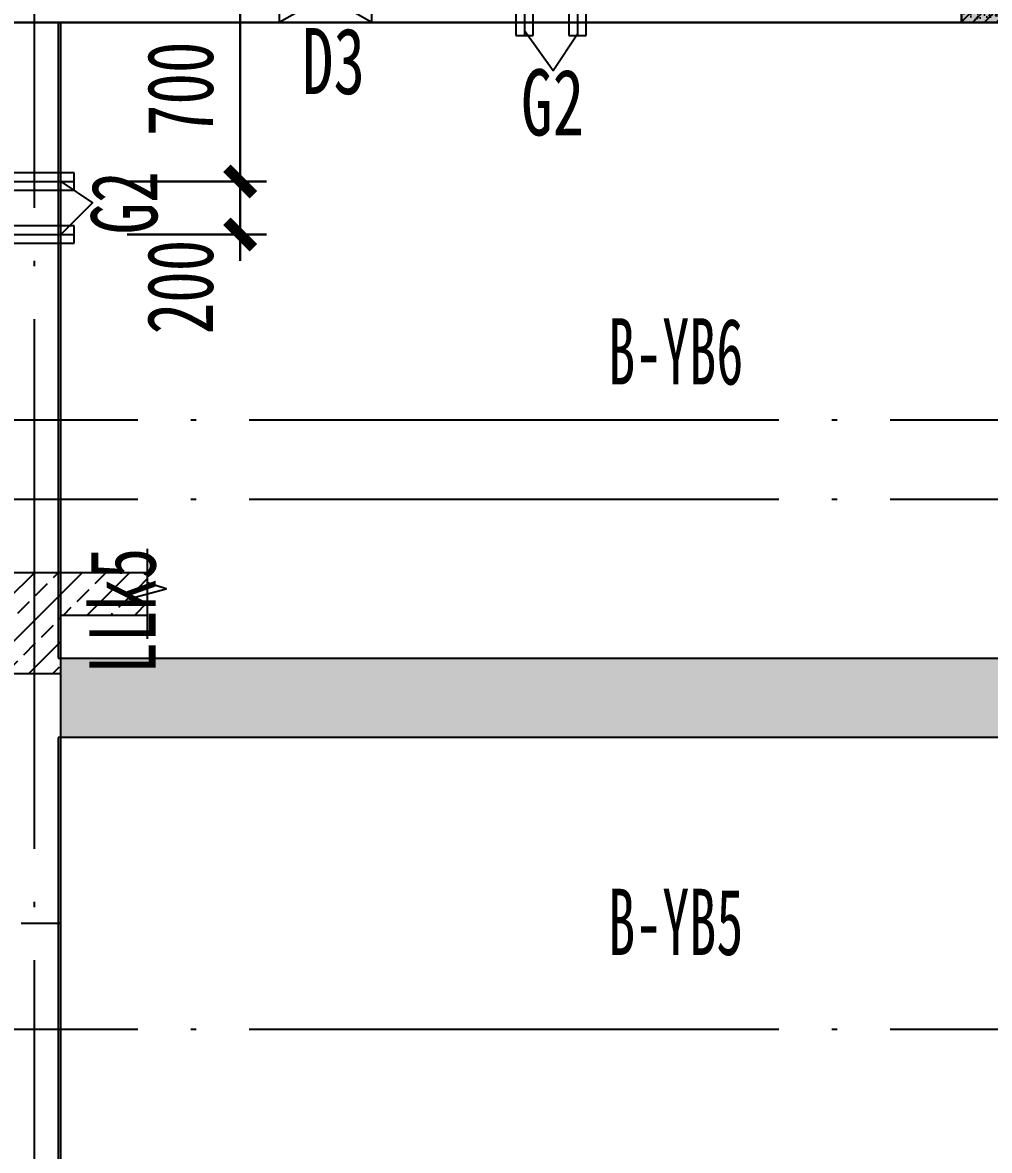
# Model space of a CAD drawing. Extents: x -3200781797 to -8106663, y 494714 to 1244925.
# Drawn here: x -8167295 to -8163645, y 845266 to 849525 of the extents above; entities that cross this region are included whole.
import ezdxf
from ezdxf.enums import TextEntityAlignment as Align
from ezdxf.xclip import XClip

# ---------------------------------------------------------------- set-up
doc = ezdxf.new("R2010")
doc.units = 0
doc.header["$LTSCALE"] = 1000
doc.header["$MEASUREMENT"] = 0
doc.header["$XCLIPFRAME"] = 0
for name, pattern in [('125-墙体$0$CENTER2', [1.125, 0.75, -0.125, 0.125, -0.125]), ('125-墙体$0$CONTINOUS', [0]), ('3#-轴线$0$DOTE', [2.4200000000000004, 2, -0.2, 0.02, -0.2]), ('3#4#5#$0$DASH', [0.35, 0.25, -0.1]), ('3#4#5#模板$0$DASH', [0.35, 0.25, -0.1]), ('DASH', [0.35, 0.25, -0.1])]:
    doc.linetypes.add(name, pattern=pattern)
doc.layers.get('Defpoints').update_dxf_attribs({"color": 30, "linetype": 'DASH'})
for name, color, linetype in [('125-墙体$0$DUCT-排烟中心线', 5, '125-墙体$0$CENTER2'), ('125-墙体$0$DUCT-排烟管', 2, 'Continuous'), ('125-墙体$0$DUCT-送风中心线', 5, '125-墙体$0$CENTER2'), ('125-墙体$0$DUCT-送风管', 4, 'Continuous'), ('125-墙体$0$S-WALL', 40, 'Continuous'), ('125-墙体$0$S-WALL-BEAM', 120, 'Continuous'), ('125-墙体$0$S-WALL-COLU', 252, '125-墙体$0$CONTINOUS'), ('125-墙体$0$S-WALL-COLU-HATC', 16, 'Continuous'), ('125-墙体$0$S-WALL-HATC', 253, 'Continuous'), ('125-墙体$0$提结构条件', 7, 'Continuous'), ('125-墙体$0$暖-首层和标准层暖通套管_TZ$0$H-暖洞-剪力墙', 6, 'Continuous'), ('125-墙体$0$暖-首层和标准层暖通套管_TZ$0$H-暖洞-穿梁', 3, 'Continuous'), ('3#-轴线$0$A-ANNO-DOTE', 10, '3#-轴线$0$DOTE'), ('3#4#5#$0$PC-SLAB', 6, '3#4#5#$0$DASH'), ('3#4#5#$0$S-ANNO-TEXT', 7, 'Continuous'), ('3#4#5#$0$S-PC-SLAB', 6, 'Continuous'), ('3#4#5#$0$S-WALL-HATC', 253, 'Continuous'), ('3#4#5#模板$0$S-SLAB-TEXT', 120, 'Continuous'), ('3#4#5#模板$0$南北楼-结构布置-地上 -新修改$0$S-ANNO-THIN', 3, 'Continuous'), ('3#4#5#模板$0$南北楼-结构布置-地上 -新修改$0$S-SLAB-HATC', 200, 'Continuous'), ('DIM', 3, 'Continuous'), ('S-PC-FQ-WYQ', 4, 'Continuous'), ('S-WALL-BEAM-TEXT', 2, 'Continuous')]:
    doc.layers.add(name, color=color, linetype=linetype)
doc.layers.add('设备条件', color=5, linetype='Continuous', lineweight=30)
doc.styles.add('3#4#5#$0$外部参照 1$0$宋体', font='', dxfattribs={"width": 0.8})
doc.styles.add('TSSD_Dimension', font='', dxfattribs={"width": 0.7})
doc.styles.add('楷体GB312', font='', dxfattribs={"width": 0.8})
doc.styles.get('3#4#5#$0$外部参照 1$0$宋体').set_extended_font_data('SimSun')
doc.styles.get('TSSD_Dimension').set_extended_font_data('KaiTi_GB2312')
doc.styles.get('楷体GB312').set_extended_font_data('楷体_GB2312')
doc.dimstyles.new('TSSD_100_100', dxfattribs={"dimtxt": 250, "dimasz": 100, "dimexe": 100, "dimexo": 250, "dimgap": 100, "dimtad": 1, "dimdec": 0, "dimzin": 0, "dimdsep": 46, "dimtxsty": 'TSSD_Dimension', "dimblk": 'ARCHTICK', "dimcen": 0, "dimdle": 100, "dimclrt": 7, "dimadec": 0, "dimazin": 0, "dimtfac": 1, "dimtdec": 0, "dimtix": 1, "dimtmove": 2, "dimatfit": 3, "dimfxl": 1, "dimtolj": 1, "dimtzin": 0, "dimarcsym": 0})

# ---------------------------------------------------------------- blocks, each defined once
blk = doc.blocks.new('ll-2f')
at = {"layer": 'S-WALL-BEAM-TEXT', "style": '楷体GB312', "width": 0.7}
blk.add_text('LLk5', height=250, rotation=90, dxfattribs=at).set_placement((-8411066.107069131, 772210.7248813184))
blk = doc.blocks.new('_ArchTick')
at = {"color": 0, "linetype": 'ByBlock', "const_width": 0.4}
blk.add_lwpolyline([(-0.5, -0.5), (0.5, 0.5)], dxfattribs=at)
blk = doc.blocks.new('*D1272')
at = {"layer": 'Defpoints', "color": 0, "transparency": 16777216}
for p in [(-8391497.145835888, 696912.7405795972), (-8390820.98067347, 696912.7405795972), (-8391497.145835888, 696212.7398857822)]:
    blk.add_point(p, dxfattribs=at)
at = {"layer": 'DIM', "color": 0, "lineweight": -2, "transparency": 16777216}
for p, q in [((-8390820.98067347, 696112.7398857822), (-8390820.98067347, 697012.7405795972)), ((-8391247.145835888, 696912.7405795972), (-8390720.98067347, 696912.7405795972)), ((-8391247.145835888, 696212.7398857822), (-8390720.98067347, 696212.7398857822))]:
    blk.add_line(p, q, dxfattribs=at)
at = {"layer": 'DIM', "color": 0, "lineweight": -2, "transparency": 16777216, "xscale": 100, "yscale": 100, "zscale": 100}
for p, rotation in [((-8390820.98067347, 696912.7405795972), 90), ((-8390820.98067347, 696212.7398857822), 270)]:
    blk.add_blockref('_ArchTick', p, dxfattribs=dict(at, rotation=rotation))
at = {"layer": 'DIM', "color": 7, "transparency": 16777216, "insert": (-8391045.980673468, 696562.7402326919), "char_height": 250, "attachment_point": 5, "rotation": 90, "style": 'TSSD_Dimension'}
blk.add_mtext('\\A1;700', dxfattribs=at)
blk = doc.blocks.new('*D1273')
at = {"layer": 'Defpoints', "color": 0, "transparency": 16777216}
for p in [(-8391497.145835888, 696212.7398857822), (-8390820.980673466, 696212.7398857822), (-8391497.145835888, 696012.7400357999)]:
    blk.add_point(p, dxfattribs=at)
at = {"layer": 'DIM', "color": 0, "lineweight": -2, "transparency": 16777216}
for p, q in [((-8390820.980673466, 696212.7398857822), (-8390820.980673466, 696312.7398857822)), ((-8391247.145835888, 696212.7398857822), (-8390720.980673466, 696212.7398857822)), ((-8390820.980673466, 696012.7400357999), (-8390820.980673466, 696212.7398857822)), ((-8391247.145835888, 696012.7400357999), (-8390720.980673466, 696012.7400357999)), ((-8390820.980673466, 696012.7400357999), (-8390820.980673466, 695912.7400357999))]:
    blk.add_line(p, q, dxfattribs=at)
at = {"layer": 'DIM', "color": 0, "lineweight": -2, "transparency": 16777216, "xscale": 100, "yscale": 100, "zscale": 100}
for p, rotation in [((-8390820.980673466, 696212.7398857822), 270), ((-8390820.980673466, 696012.7400357999), 90)]:
    blk.add_blockref('_ArchTick', p, dxfattribs=dict(at, rotation=rotation))
at = {"layer": 'DIM', "color": 7, "transparency": 16777216, "insert": (-8391045.980673414, 695814.3391348987), "char_height": 250, "attachment_point": 5, "rotation": 90, "style": 'TSSD_Dimension'}
blk.add_mtext('\\A1;200', dxfattribs=at)
blk = doc.blocks.new('3#4#5#模板$0$A$C4139bdaf')
at = {"layer": '3#4#5#模板$0$南北楼-结构布置-地上 -新修改$0$S-SLAB-HATC'}
h = blk.add_hatch(dxfattribs=at)
h.set_pattern_fill('ANSI33', color=256, scale=20, angle=-180)
h.set_pattern_definition([(225, (-97140.40961170068, 14531.61383133399), (89.8025612106915, -89.80256121069156), []), (225, (-97230.21221170062, 14531.61383133399), (89.8025612106915, -89.80256121069156), [63.5, -31.75])])
h.paths.add_polyline_path([(3217.171776204719, 1142.927912330138), (3649.998941176338, 1142.927912330837), (3649.99894117628, 1362.927912330837), (3977.171776204661, 1362.927912330895), (3977.171776204661, 1522.927912330895), (3649.998941175523, 1522.927912329731), (3449.998941175523, 1522.927912329789), (3449.998941175523, 1302.927912329789), (3217.171776204661, 1302.927912329789)])
at = {"linetype": '3#4#5#模板$0$DASH'}
blk.add_lwpolyline([(-0.001058824476785958, 200.0004981558304), (3649.998941175523, 200.0004981558304), (3649.998941175523, 3800.00049815583), (-0.001058824476785958, 3800.00049815583)], close=True, dxfattribs=at)
at = {"layer": '3#4#5#模板$0$南北楼-结构布置-地上 -新修改$0$S-ANNO-THIN'}
blk.add_lwpolyline([(3977.17177620501, 1273.327912330918), (3977.171776204603, 1401.327912330918), (3906.771776204521, 1423.727912330651), (4047.571776204393, 1462.127912331081), (3977.171776204254, 1484.52791233093), (3977.171776203846, 1612.52791233093)], dxfattribs=at)
at = {"layer": '3#4#5#模板$0$南北楼-结构布置-地上 -新修改$0$S-SLAB-HATC'}
blk.add_lwpolyline([(3217.171776204719, 1142.927912330138), (3649.998941176338, 1142.927912330837), (3649.99894117628, 1362.927912330837), (3977.171776204661, 1362.927912330895), (3977.171776204661, 1522.927912330895), (3649.998941175523, 1522.927912329731), (3449.998941175523, 1522.927912329789), (3449.998941175523, 1302.927912329789), (3217.171776204661, 1302.927912329789)], close=True, dxfattribs=at)
blk = doc.blocks.new('3#4#5#$0$ban111')
at = {"layer": '3#4#5#$0$S-WALL-HATC', "ltscale": 100}
h = blk.add_hatch(dxfattribs=at)
h.set_pattern_fill('AR-CONC', color=256, scale=25, angle=-270.0000000000001, style=0)
h.set_pattern_definition([(139.9999999999999, (-37341047970.11734, -2020434559.27922), (15.6880337456489, 179.3150456501884), [18.75, -206.25]), (84.99999999999994, (-37341047970.11734, -2020434559.27922), (-188.048033425003, -34.68783340324987), [15, -165]), (190.4513999999999, (-37341047968.81001, -2020434544.3363), (-172.3598855152383, 144.6273454285055), [15.93504749999986, -175.2855279999978]), (136.1841999999999, (-37341048020.11734, -2020434559.27922), (41.37975358225471, 266.8102621564111), [28.125, -309.375]), (186.6356, (-37341048016.66901, -2020434537.045033), (-243.5294677251103, 233.665676387176), [23.902572, -262.92825]), (81.18419999999995, (-37341048020.11734, -2020434559.27922), (-243.529650231331, 233.665486283407), [22.5, -247.5]), (111, (-37341048007.61734, -2020434534.27922), (100.6547226663348, 149.2267630296154), [18.75, -206.25]), (55.99999999999998, (-37341048007.61734, -2020434534.27922), (-181.2875112617132, 60.82883298039556), [15, -165]), (161.4514, (-37341047999.22944, -2020434521.843661), (-80.63262417748795, 210.0556571453725), [15.9350475, -175.285528]), (127.5, (-37341047970.11734, -2020434559.27922), (-83.22346345782788, 3.039963829322726), [0, -162.9999999999978, 0, -167.4999999999978, 0, -165.6249999999978]), (97.49999999999993, (-37341047970.11734, -2020434559.27922), (-98.60292797059002, 65.76738436053722), [0, -95.5, 0, -159.25, 0, -63.125]), (57.49999999999993, (-37341047970.11734, -2020434615.02922), (5.638717933595033, 133.4556090431022), [0, -62.5, 0, -195, 0, -258.75]), (47.49999999999995, (-37341047970.11734, -2020434640.02922), (-25.02624558307933, 145.7965423355966), [0, -81.25, 0, -129.5, 0, -183.75])])
h.paths.add_polyline_path([(-228282.0000004165, 407074.9996759502), (-228282.0000004165, 407374.9996759502), (-222682.0001376258, 407374.9996759502), (-222682.0001376258, 407074.9996759502)])
at = {"layer": '3#4#5#$0$S-PC-SLAB'}
blk.add_lwpolyline([(-228292.0000004165, 407374.9996759502), (-222672.0000004176, 407374.9996759502), (-222672.0000004176, 409774.9996759502), (-228292.0000004165, 409774.9996759502)], close=True, dxfattribs=at)
blk.add_lwpolyline([(-228292.0000004165, 407074.9996759502), (-228292.0000004165, 404774.999505111), (-221472.0000000006, 404774.999505111), (-221472.0000000006, 405874.999505111), (-222672.0009932823, 405874.9613272593), (-222672.0000004176, 407074.9996759502), (-228292.0000004165, 407074.9996759502)], dxfattribs=at)
at = {"layer": '3#4#5#$0$S-WALL-HATC', "ltscale": 100}
blk.add_lwpolyline([(-228282.0000004165, 407074.9996759502), (-228282.0000004165, 407374.9996759502), (-222682.0001376258, 407374.9996759502), (-222682.0001376258, 407074.9996759502)], close=True, dxfattribs=at)
blk = doc.blocks.new('3#4#5#$0$5#')
at = {"layer": '3#4#5#$0$S-ANNO-TEXT'}
blk.add_blockref('3#4#5#$0$ban111', (378828.8026710108, -247399.8572734847), dxfattribs=at)
at = {"layer": '3#4#5#$0$PC-SLAB', "linetype": 'ByBlock', "style": '3#4#5#$0$外部参照 1$0$宋体', "width": 0.6}
for s, p in [('B-YB6', (152867.8167126045, 161131.3776218746)), ('B-YB5', (152867.8167130216, 158977.4764753655))]:
    blk.add_text(s, height=250, dxfattribs=at).set_placement(p, align=Align.MIDDLE)
blk = doc.blocks.new('125-墙体$0$retert')
at = {"layer": '125-墙体$0$暖-首层和标准层暖通套管_TZ$0$H-暖洞-剪力墙'}
for p, q in [((55012.64504557895, 61028.66467393409), (54812.65341164428, 61187.66467393409)), ((54812.65341164428, 61028.66467393409), (55012.64504557895, 61187.66467393409))]:
    blk.add_line(p, q, dxfattribs=at)
blk.add_lwpolyline([(55012.64504557895, 61028.66467393409), (55012.64504557895, 61187.66467393409), (54812.65341164428, 61187.66467393409), (54812.65341164428, 61028.66467393409)], close=True, dxfattribs=at)
blk = doc.blocks.new('125-墙体$0$ewrewr')
at = {"layer": '125-墙体$0$暖-首层和标准层暖通套管_TZ$0$H-暖洞-穿梁', "color": 2}
for p, q in [((54897.97373564044, 62306.12384276799), (54817.97373564044, 62106.1238428404)), ((54897.97373564044, 62106.1238428404), (54817.97373564044, 62306.12384276799))]:
    blk.add_line(p, q, dxfattribs=at)
blk.add_lwpolyline([(54897.97373564044, 62306.12384276799), (54817.97373564044, 62306.12384276799), (54817.97373564044, 62106.1238428404), (54897.97373564044, 62106.1238428404)], close=True, dxfattribs=at)
blk = doc.blocks.new('125-墙体$0$tretyyt')
at = {"layer": '125-墙体$0$暖-首层和标准层暖通套管_TZ$0$H-暖洞-穿梁', "color": 5}
for p, q in [((52497.95184686818, 59279.6456090584), (52297.95184694059, 59359.6456090584)), ((52297.95184694059, 59279.6456090584), (52497.95184686818, 59359.6456090584))]:
    blk.add_line(p, q, dxfattribs=at)
blk.add_lwpolyline([(52497.95184686818, 59279.6456090584), (52497.95184686818, 59359.6456090584), (52297.95184694059, 59359.6456090584), (52297.95184694059, 59279.6456090584)], close=True, dxfattribs=at)
blk = doc.blocks.new('125-墙体$0$rtret')
at = {"layer": '125-墙体$0$暖-首层和标准层暖通套管_TZ$0$H-暖洞-穿梁', "color": 3}
for p, q in [((53777.45084473341, 61921.49800726742), (53618.45084473352, 61721.49800733983)), ((53777.45084473341, 61721.49800733983), (53618.45084473352, 61921.49800726742))]:
    blk.add_line(p, q, dxfattribs=at)
blk.add_lwpolyline([(53777.45084473341, 61921.49800726742), (53618.45084473352, 61921.49800726742), (53618.45084473352, 61721.49800733983), (53777.45084473341, 61721.49800733983)], close=True, dxfattribs=at)
blk = doc.blocks.new('125-墙体$0$she')
at = {"layer": '125-墙体$0$DUCT-排烟中心线'}
for p, q in [((1247.683420373389, -3050.689154202279), (1247.683420373374, -3349.31108146171)), ((5300.000300035208, -3050.689154202279), (5300.000300035223, -3349.31108146171)), ((5500.000150017608, -3050.689384998579), (5500.000150017622, -3349.311312258011)), ((7449.829196583538, -3050.68961579488), (7449.829196583552, -3349.311543054311)), ((3300.689267166526, -3900.000693814996), (3599.311194425958, -3900.000693814989)), ((3300.689036370226, -4100.000543797403), (3599.310963629658, -4100.000543797396))]:
    blk.add_line(p, q, dxfattribs=at)
at = {"layer": '125-墙体$0$DUCT-排烟管'}
for p, q in [((1215.183420373389, -3050.689154202279), (1215.183420373374, -3349.31108146171)), ((1280.183420373389, -3050.689154202279), (1215.183420373389, -3050.689154202279)), ((1280.183420373374, -3349.31108146171), (1280.183420373389, -3050.689154202279)), ((5267.500300035208, -3050.689154202279), (5267.500300035223, -3349.31108146171)), ((5332.500300035208, -3050.689154202279), (5267.500300035208, -3050.689154202279)), ((5332.500300035223, -3349.31108146171), (5332.500300035208, -3050.689154202279)), ((5467.500150017608, -3050.689384998579), (5467.500150017622, -3349.311312258011)), ((5532.500150017608, -3050.689384998579), (5467.500150017608, -3050.689384998579)), ((5532.500150017622, -3349.311312258011), (5532.500150017608, -3050.689384998579)), ((7482.329196583552, -3349.311543054311), (7482.329196583538, -3050.68961579488)), ((1215.183420373374, -3349.31108146171), (1280.183420373374, -3349.31108146171)), ((5267.500300035223, -3349.31108146171), (5332.500300035223, -3349.31108146171)), ((5467.500150017622, -3349.311312258011), (5532.500150017622, -3349.311312258011)), ((7417.329196583552, -3349.311543054311), (7482.329196583552, -3349.311543054311)), ((3599.311194425958, -3867.500693814989), (3300.689267166526, -3867.500693814996)), ((3300.689267166526, -3867.500693814996), (3300.689267166526, -3932.500693814996)), ((3599.311194425958, -3932.500693814989), (3599.311194425958, -3867.500693814989)), ((3300.689267166526, -3932.500693814996), (3599.311194425958, -3932.500693814989)), ((3599.310963629658, -4067.500543797396), (3300.689036370226, -4067.500543797403)), ((3300.689036370226, -4067.500543797403), (3300.689036370226, -4132.500543797403)), ((3599.310963629658, -4132.500543797396), (3599.310963629658, -4067.500543797396)), ((3300.689036370226, -4132.500543797403), (3599.310963629658, -4132.500543797396))]:
    blk.add_line(p, q, dxfattribs=at)
at = {"layer": '125-墙体$0$DUCT-送风中心线'}
for p, q in [((1447.683420373389, -3063.74848623795), (1447.683420373389, -3330.97650390194)), ((1647.683420373389, -3063.74848623795), (1647.683420373389, -3330.97650390194)), ((7549.829196583538, -3063.748486237739), (7549.829196583538, -3330.976503901729))]:
    blk.add_line(p, q, dxfattribs=at)
at = {"layer": '125-墙体$0$DUCT-送风管'}
for p, q in [((1407.683420373389, -3063.74848623795), (1407.683420373389, -3330.97650390194)), ((1487.683420373389, -3063.74848623795), (1407.683420373389, -3063.74848623795)), ((1487.683420373389, -3330.97650390194), (1487.683420373389, -3063.74848623795)), ((7509.829196583538, -3063.748486237739), (7509.829196583538, -3330.976503901729)), ((7589.829196583538, -3330.976503901729), (7589.829196583538, -3063.748486237739)), ((1407.683420373389, -3330.97650390194), (1487.683420373389, -3330.97650390194)), ((7509.829196583538, -3330.976503901729), (7589.829196583538, -3330.976503901729))]:
    blk.add_line(p, q, dxfattribs=at)
at = {"layer": '125-墙体$0$提结构条件', "color": 3}
for p, q in [((1607.683420373389, -3063.74848623795), (1607.683420373389, -3330.97650390194)), ((1687.683420373389, -3063.74848623795), (1607.683420373389, -3063.74848623795)), ((1687.683420373389, -3330.97650390194), (1687.683420373389, -3063.74848623795)), ((1607.683420373389, -3330.97650390194), (1687.683420373389, -3330.97650390194))]:
    blk.add_line(p, q, dxfattribs=at)
at = {"layer": '125-墙体$0$暖-首层和标准层暖通套管_TZ$0$H-暖洞-穿梁', "color": 6}
for p, q in [((4723.780598112178, -3100.0003486645), (4373.780598112178, -3300.00034859209)), ((4723.780598112178, -3300.00034859209), (4373.780598112178, -3100.0003486645))]:
    blk.add_line(p, q, dxfattribs=at)
blk.add_lwpolyline([(4723.780598112178, -3100.0003486645), (4373.780598112178, -3100.0003486645), (4373.780598112178, -3300.00034859209), (4723.780598112178, -3300.00034859209)], close=True, dxfattribs=at)
at = {"layer": '125-墙体$0$提结构条件', "xscale": -1}
blk.add_blockref('125-墙体$0$ewrewr', (58833.00008165452, -62206.12384276799), dxfattribs=at)
at = {"layer": '125-墙体$0$提结构条件', "xscale": -1, "rotation": 270}
for name, p in [('125-墙体$0$retert', (-56408.16467393417, -54912.6534037345)), ('125-墙体$0$tretyyt', (-50919.64560905844, -52397.95078706497))]:
    blk.add_blockref(name, p, dxfattribs=at)
at = {"layer": '125-墙体$0$提结构条件'}
blk.add_blockref('125-墙体$0$rtret', (-46647.95084473345, -61821.5067575188), dxfattribs=at)
blk = doc.blocks.new('125-墙体')
at = {"layer": '125-墙体$0$S-WALL-COLU-HATC'}
h = blk.add_hatch(dxfattribs=at)
h.set_pattern_fill('AR-CONC', color=256, scale=10)
h.set_pattern_definition([(49.99999999999999, (16440.72775740876, -244207.8143496843), (71.72601826007535, -6.275213498259511), [7.5, -82.5]), (355, (16440.72775740876, -244207.8143496843), (-13.8751333613, 75.21921337000119), [6, -66]), (100.4514, (16446.70492540876, -244208.3372836843), (57.85093817140216, 68.94395420609536), [6.374018999999985, -70.11421119999976]), (46.18420000000002, (16440.72775740876, -244187.8143496843), (106.7241048625644, -16.55190143290181), [11.24999999999993, -123.7499999999994]), (96.6356, (16449.62143190876, -244189.1936803843), (93.46627055487033, 97.41178709004417), [9.561028799999999, -105.1713]), (351.1842, (16440.72775740876, -244187.8143496843), (93.46619451336272, 97.41186009253246), [9, -99]), (21, (16450.72775740876, -244192.8143496843), (59.69070521184616, -40.26188906653388), [7.5, -82.5]), (326.0000000000001, (16450.72775740876, -244192.8143496843), (24.33153319215817, 72.5150045046853), [6, -66]), (71.4514, (16455.70198070876, -244196.1695102843), (84.02226285814899, 32.25304967099524), [6.374019000000001, -70.1142112]), (37.50000000000001, (16440.72775740876, -244207.8143496843), (1.215985531729067, 33.28938538313115), [0, -65.19999999999999, 0, -67, 0, -66.25]), (7.499999999999999, (16440.72775740876, -244207.8143496843), (26.30695374421486, 39.44117118823603), [0, -38.2, 0, -63.7, 0, -25.25]), (327.5, (16418.42775740876, -244207.8143496843), (53.3822436172409, -2.255487173437976), [0, -25, 0, -78, 0, -103.5]), (317.5, (16408.42775740876, -244207.8143496843), (58.31861693423862, 10.01049823323177), [0, -32.5, 0, -51.8, 0, -73.5])])
h.paths.add_polyline_path([(7349.999502355931, -3299.999096638727), (7349.999502355931, -3099.999096638727), (6950, -3100.000196011708), (6950, -3300.000196011708)])
h = blk.add_hatch(dxfattribs=at)
h.set_pattern_fill('ANSI31', color=256, scale=250, style=0)
h.set_pattern_definition([(45, (16440.72775740876, -244207.8143496843), (-22.09708691207961, 22.09708691207961), [])])
h.paths.add_polyline_path([(7349.999502355931, -3099.999096638727), (6950, -3100.000196011708), (6950, -3300.000196011708), (7349.999502355931, -3299.999096638727)])
at = {"layer": '125-墙体$0$S-WALL-HATC'}
blk.add_hatch(color=256, dxfattribs=at).paths.add_polyline_path([(7750, -3100), (6950, -3100), (6950, -3300), (7750, -3300)])
at = {"layer": '125-墙体$0$S-WALL'}
for p, q in [((6950, -3100), (6950, -3300)), ((6950, -3300), (7750, -3300))]:
    blk.add_line(p, q, dxfattribs=at)
at = {"layer": '125-墙体$0$S-WALL-BEAM'}
for points in [[(2250, -3099.999803988292), (2250, -3300.000196011708), (6950, -3300.000196011708), (6950, -3099.999803988292)], [(3550.000994495931, -3299.999771365838), (3350.000602472515, -3299.999771365838), (3350, -7800), (3550.000392023416, -7800)]]:
    blk.add_lwpolyline(points, close=True, dxfattribs=at)
at = {"layer": '125-墙体$0$S-WALL-COLU', "lineweight": -2}
blk.add_lwpolyline([(7349.999502355931, -3299.999096638727), (7349.999502355931, -3099.999096638727), (6950, -3100.000196011708), (6950, -3300.000196011708)], close=True, dxfattribs=at)
blk.add_blockref('125-墙体$0$she', (0, 0))
blk = doc.blocks.new('3#-轴线')
at = {"layer": '3#-轴线$0$A-ANNO-DOTE'}
for points in [[(3450, -16100), (3450, -3200)], [(-3000, -4800), (44800, -4800)], [(-3000, -5100), (44800, -5100)], [(-3000, -7100), (44800, -7100)]]:
    blk.add_lwpolyline(points, dxfattribs=at)
blk = doc.blocks.new('g-4')
at = {"layer": 'S-PC-FQ-WYQ'}
for points in [[(-8389747.146219224, 696783.3446788978), (-8389638.503917925, 696631.7438917349), (-8389547.14636924, 696770.5918037287)], [(-8391497.145605091, 696212.739885782), (-8391377.421896975, 696132.5562721362), (-8391497.145835884, 696012.7400357997)]]:
    blk.add_lwpolyline(points, dxfattribs=at)
at = {"layer": 'DIM', "color": 7, "char_height": 250, "attachment_point": 5, "style": 'TSSD_Dimension'}
for s, insert in [('\\A1;D3', (-8390468.386764262, 696665.600322603)), ('\\A1;G2', (-8389641.246854525, 696509.5196106178))]:
    blk.add_mtext(s, dxfattribs=dict(at, insert=insert))
at = {"layer": 'DIM', "color": 7, "insert": (-8391256.177782655, 696131.9899325076), "char_height": 250, "attachment_point": 5, "rotation": 90, "style": 'TSSD_Dimension'}
blk.add_mtext('\\A1;G2', dxfattribs=at)
at = {"layer": 'DIM'}
dim = blk.add_linear_dim(base=(-8390820.98067347, 696912.7405795972), p1=(-8391497.145835884, 696212.739885782), p2=(-8391497.145835884, 696912.740579597), angle=90, dimstyle='TSSD_100_100', dxfattribs=at)
dim.commit()
dim.dimension.update_dxf_attribs({"geometry": '*D1272', "text_midpoint": (-8391045.980673468, 696562.7402326919)})
dim = blk.add_linear_dim(base=(-8390820.980673466, 696212.7398857822), p1=(-8391497.145835884, 696012.7400357997), p2=(-8391497.145835884, 696212.739885782), angle=90, dimstyle='TSSD_100_100', dxfattribs=at)
dim.commit()
dim.dimension.update_dxf_attribs({"geometry": '*D1273', "text_midpoint": (-8391045.980673414, 695814.3391348987), "dimtype": 128})

msp = doc.modelspace()

# ---------------------------------------------------------------- block references
for name in ['3#-轴线', '125-墙体']:
    msp.add_blockref(name, (-8170700.435511587, 852824.6198560873))
at = {"layer": '3#4#5#$0$S-PC-SLAB'}
msp.add_blockref('3#4#5#$0$5#', (-8317697.236654709, 687149.7631162296), dxfattribs=at)
at = {"layer": '3#4#5#模板$0$S-SLAB-TEXT'}
msp.add_blockref('3#4#5#模板$0$A$C4139bdaf', (-8170800.434478921, 845924.6195539432), dxfattribs=at)
at = {"layer": 'S-PC-FQ-WYQ'}
ref = msp.add_blockref('ll-2f', (244273.1554264436, 74855.10421864991), dxfattribs=at)
XClip(ref).set_block_clipping_path([(-8415711.78642363, 765376.3514517639), (-8394073.590937981, 780552.7856878757)])
at = {"layer": '设备条件'}
ref = msp.add_blockref('g-4', (224346.7110076696, 152711.8792764903), dxfattribs=at)
XClip(ref).set_block_clipping_path([(-8397143.260394035, 687543.5894637303), (-8373927.20270833, 702549.2378656254)])

doc.saveas('drawing.dxf')
